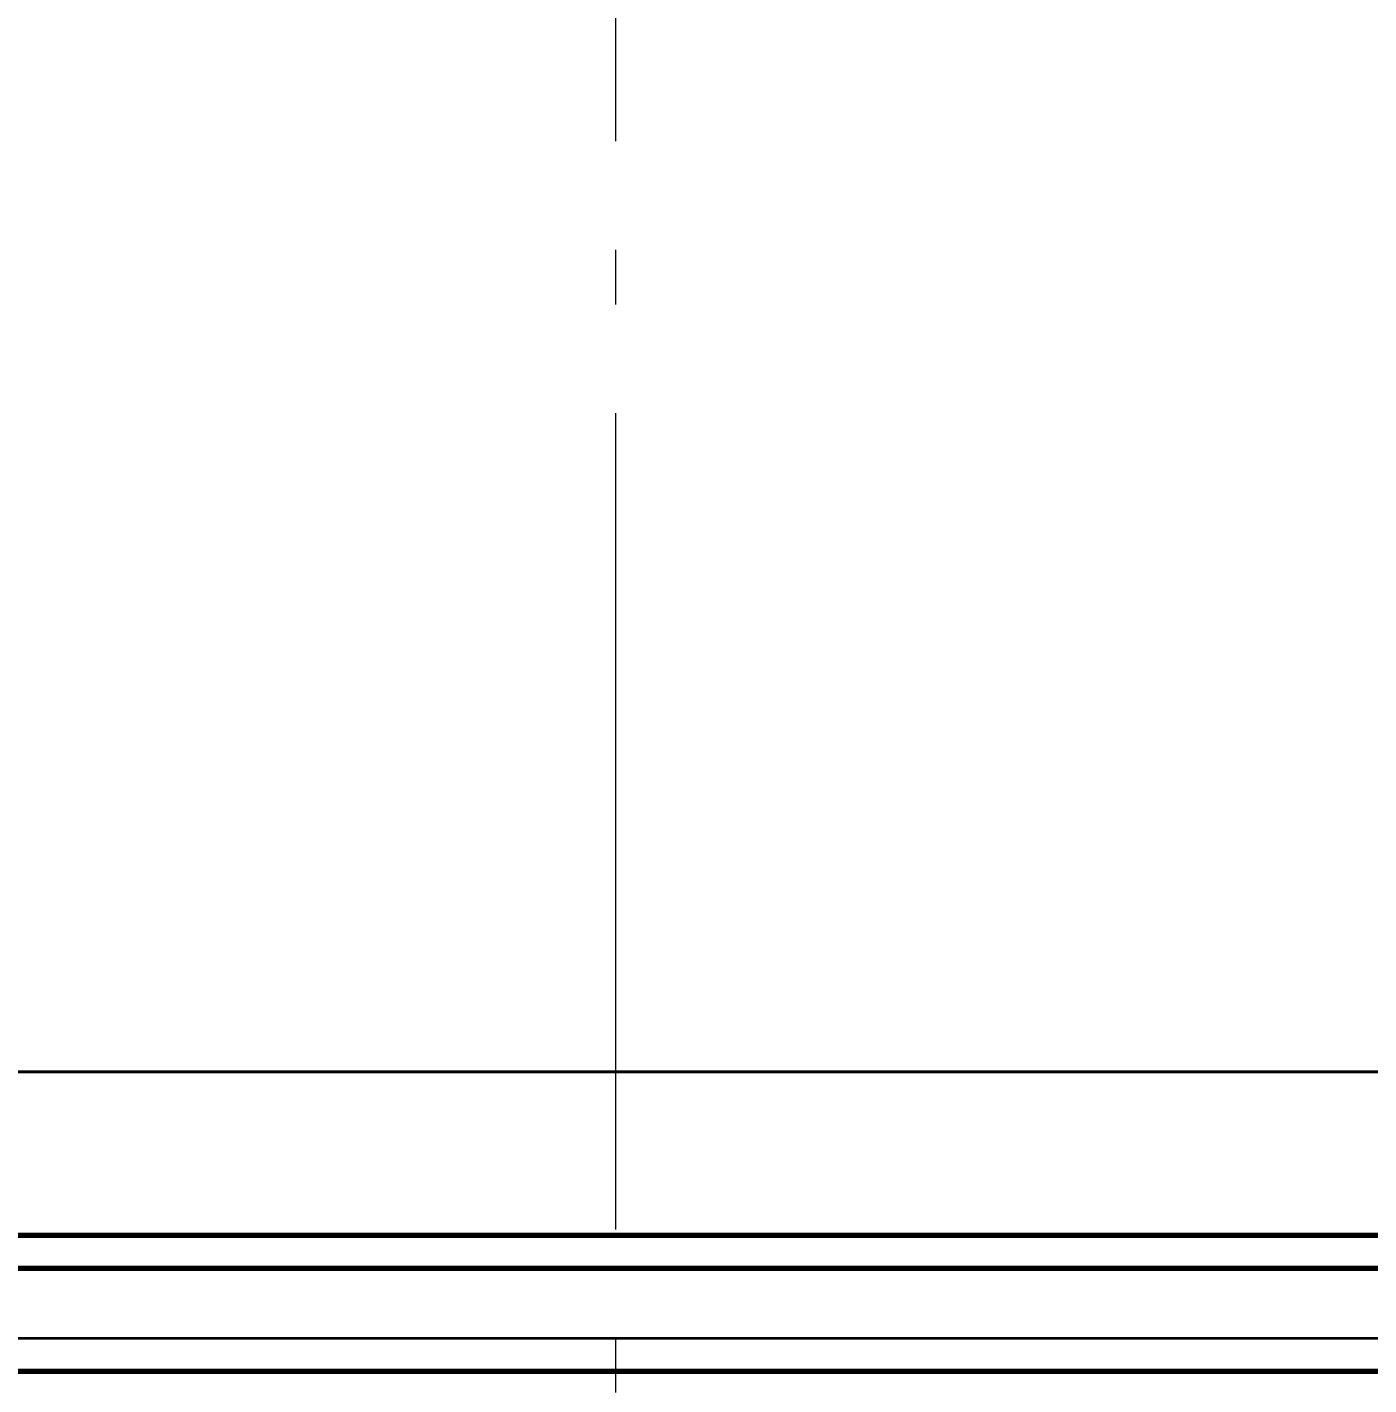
# Model space of a CAD drawing. Header units: millimetres. Extents: x 0 to 1554, y 0 to 420.
# Drawn here: x 106.31 to 130.96, y 305.52 to 330.47 of the extents above; entities that cross this region are included whole.
import ezdxf

# ---------------------------------------------------------------- set-up
doc = ezdxf.new("R2010")
doc.units = ezdxf.units.MM
doc.linetypes.add('IRAM-E-TRAZOS', pattern=[5, 4, -1])
doc.linetypes.add('IRAM-F-TRAZO-PUNTO', pattern=[20, 15, -2, 1, -2])
for name, color, linetype, lineweight in [('01-VISIBLE', 7, 'CONTINUOUS', 70), ('02-OCULTA', 4, 'IRAM-E-TRAZOS', 35), ('03-EJE', 1, 'IRAM-F-TRAZO-PUNTO', 18), ('04-COTA', 3, 'CONTINUOUS', 18)]:
    doc.layers.add(name, color=color, linetype=linetype, lineweight=lineweight)
doc.styles.add('ISO3098', font='isocpeur.ttf')
doc.dimstyles.new('FLAMA-IRAM', dxfattribs={"dimtxt": 3.5, "dimasz": 3.5, "dimexe": 2, "dimexo": 1.5, "dimgap": 1, "dimtad": 1, "dimdec": 1, "dimtxsty": 'ISO3098', "dimblk": 'IRAM_FLECHA', "dimblk1": 'IRAM_FLECHA', "dimblk2": 'IRAM_FLECHA', "dimcen": 2.5, "dimclrd": 256, "dimclre": 256, "dimclrt": 256, "dimazin": 3, "dimtfac": 1, "dimtmove": 0, "dimatfit": 3, "dimlwd": 18, "dimlwe": 18})

# ---------------------------------------------------------------- blocks, each defined once
blk = doc.blocks.new('IRAM_FLECHA')
blk.add_solid([(0, 0), (-1, 0.125), (-1, -0.125)])

msp = doc.modelspace()

# ---------------------------------------------------------------- linework, layer by layer
at = {"layer": '01-VISIBLE'}
for points in [[(106.111, 308.268), (106.311, 308.268), (106.511, 308.268), (106.711, 308.268), (106.912, 308.268), (107.112, 308.268), (107.312, 308.268), (107.512, 308.268), (107.713, 308.268), (107.913, 308.268), (108.113, 308.268), (108.313, 308.268), (108.514, 308.268), (108.714, 308.268), (108.914, 308.268), (109.115, 308.268), (109.315, 308.268), (109.515, 308.268), (109.715, 308.268), (109.916, 308.268), (110.116, 308.268), (110.316, 308.268), (110.516, 308.268), (110.717, 308.268), (110.917, 308.268), (111.117, 308.268), (111.317, 308.268), (111.518, 308.268), (111.718, 308.268), (111.918, 308.268), (112.118, 308.268), (112.319, 308.268), (112.519, 308.268), (112.719, 308.268), (112.92, 308.268), (113.12, 308.268), (113.32, 308.268), (113.52, 308.268), (113.721, 308.268), (113.921, 308.268), (114.121, 308.268), (114.321, 308.268), (114.522, 308.268), (114.722, 308.268), (114.922, 308.268), (115.122, 308.268), (115.323, 308.268), (115.523, 308.268), (115.723, 308.268), (115.923, 308.268), (116.124, 308.268), (116.324, 308.268), (116.524, 308.268), (116.724, 308.268), (116.925, 308.268), (117.125, 308.268), (117.325, 308.268), (117.526, 308.268), (117.726, 308.268), (117.926, 308.268), (118.126, 308.268), (118.327, 308.268), (118.527, 308.268), (118.727, 308.268), (118.927, 308.268), (119.128, 308.268), (119.328, 308.268), (119.528, 308.268), (119.728, 308.268), (119.929, 308.268), (120.129, 308.268), (120.329, 308.268), (120.529, 308.268), (120.73, 308.268), (120.93, 308.268), (121.13, 308.268), (121.33, 308.268), (121.531, 308.268), (121.731, 308.268), (121.931, 308.268), (122.132, 308.268), (122.332, 308.268), (122.532, 308.268), (122.732, 308.268), (122.933, 308.268), (123.133, 308.268), (123.333, 308.268), (123.533, 308.268), (123.734, 308.268), (123.934, 308.268), (124.134, 308.268), (124.334, 308.268), (124.535, 308.268), (124.735, 308.268), (124.935, 308.268), (125.135, 308.268), (125.336, 308.268), (125.536, 308.268), (125.736, 308.268), (125.937, 308.268), (126.137, 308.268), (126.337, 308.268), (126.537, 308.268), (126.738, 308.268), (126.938, 308.268), (127.138, 308.268), (127.338, 308.268), (127.539, 308.268), (127.739, 308.268), (127.939, 308.268), (128.139, 308.268), (128.34, 308.268), (128.54, 308.268), (128.74, 308.268), (128.94, 308.268), (129.141, 308.268), (129.341, 308.268), (129.541, 308.268), (129.741, 308.268), (129.942, 308.268), (130.142, 308.268), (130.342, 308.268), (130.543, 308.268), (130.743, 308.268), (130.943, 308.268), (131.143, 308.268)], [(131.144, 307.658), (130.943, 307.658), (130.743, 307.658), (130.543, 307.658), (130.342, 307.658), (130.142, 307.658), (129.942, 307.658), (129.742, 307.658), (129.541, 307.658), (129.341, 307.658), (129.141, 307.658), (128.941, 307.658), (128.74, 307.658), (128.54, 307.658), (128.34, 307.658), (128.14, 307.658), (127.939, 307.658), (127.739, 307.658), (127.539, 307.658), (127.338, 307.658), (127.138, 307.658), (126.938, 307.658), (126.738, 307.658), (126.537, 307.658), (126.337, 307.658), (126.137, 307.658), (125.937, 307.658), (125.736, 307.658), (125.536, 307.658), (125.336, 307.658), (125.136, 307.658), (124.935, 307.658), (124.735, 307.658), (124.535, 307.658), (124.335, 307.658), (124.134, 307.658), (123.934, 307.658), (123.734, 307.658), (123.533, 307.658), (123.333, 307.658), (123.133, 307.658), (122.933, 307.658), (122.732, 307.658), (122.532, 307.658), (122.332, 307.658), (122.132, 307.658), (121.931, 307.658), (121.731, 307.658), (121.531, 307.658), (121.331, 307.658), (121.13, 307.658), (120.93, 307.658), (120.73, 307.658), (120.529, 307.658), (120.329, 307.658), (120.129, 307.658), (119.929, 307.658), (119.728, 307.658), (119.528, 307.658), (119.328, 307.658), (119.128, 307.658), (118.927, 307.658), (118.727, 307.658), (118.527, 307.658), (118.327, 307.658), (118.126, 307.658), (117.926, 307.658), (117.726, 307.658), (117.526, 307.658), (117.325, 307.658), (117.125, 307.658), (116.925, 307.658), (116.724, 307.658), (116.524, 307.658), (116.324, 307.658), (116.124, 307.658), (115.923, 307.658), (115.723, 307.658), (115.523, 307.658), (115.323, 307.658), (115.122, 307.658), (114.922, 307.658), (114.722, 307.658), (114.522, 307.658), (114.321, 307.658), (114.121, 307.658), (113.921, 307.658), (113.721, 307.658), (113.52, 307.658), (113.32, 307.658), (113.12, 307.658), (112.919, 307.658), (112.719, 307.658), (112.519, 307.658), (112.319, 307.658), (112.118, 307.658), (111.918, 307.658), (111.718, 307.658), (111.518, 307.658), (111.317, 307.658), (111.117, 307.658), (110.917, 307.658), (110.717, 307.658), (110.516, 307.658), (110.316, 307.658), (110.116, 307.658), (109.915, 307.658), (109.715, 307.658), (109.515, 307.658), (109.315, 307.658), (109.114, 307.658), (108.914, 307.658), (108.714, 307.658), (108.514, 307.658), (108.313, 307.658), (108.113, 307.658), (107.913, 307.658), (107.713, 307.658), (107.512, 307.658), (107.312, 307.658), (107.112, 307.658), (106.912, 307.658), (106.711, 307.658), (106.511, 307.658), (106.311, 307.658), (106.11, 307.658)], [(106.111, 305.768), (106.311, 305.768), (106.511, 305.768), (106.711, 305.768), (106.912, 305.768), (107.112, 305.768), (107.312, 305.768), (107.512, 305.768), (107.713, 305.768), (107.913, 305.768), (108.113, 305.768), (108.313, 305.768), (108.514, 305.768), (108.714, 305.768), (108.914, 305.768), (109.115, 305.768), (109.315, 305.768), (109.515, 305.768), (109.715, 305.768), (109.916, 305.768), (110.116, 305.768), (110.316, 305.768), (110.516, 305.768), (110.717, 305.768), (110.917, 305.768), (111.117, 305.768), (111.317, 305.768), (111.518, 305.768), (111.718, 305.768), (111.918, 305.768), (112.118, 305.768), (112.319, 305.768), (112.519, 305.768), (112.719, 305.768), (112.92, 305.768), (113.12, 305.768), (113.32, 305.768), (113.52, 305.768), (113.721, 305.768), (113.921, 305.768), (114.121, 305.768), (114.321, 305.768), (114.522, 305.768), (114.722, 305.768), (114.922, 305.768), (115.122, 305.768), (115.323, 305.768), (115.523, 305.768), (115.723, 305.768), (115.923, 305.768), (116.124, 305.768), (116.324, 305.768), (116.524, 305.768), (116.724, 305.768), (116.925, 305.768), (117.125, 305.768), (117.325, 305.768), (117.526, 305.768), (117.726, 305.768), (117.926, 305.768), (118.126, 305.768), (118.327, 305.768), (118.527, 305.768), (118.727, 305.768), (118.927, 305.768), (119.128, 305.768), (119.328, 305.768), (119.528, 305.768), (119.728, 305.768), (119.929, 305.768), (120.129, 305.768), (120.329, 305.768), (120.529, 305.768), (120.73, 305.768), (120.93, 305.768), (121.13, 305.768), (121.33, 305.768), (121.531, 305.768), (121.731, 305.768), (121.931, 305.768), (122.132, 305.768), (122.332, 305.768), (122.532, 305.768), (122.732, 305.768), (122.933, 305.768), (123.133, 305.768), (123.333, 305.768), (123.533, 305.768), (123.734, 305.768), (123.934, 305.768), (124.134, 305.768), (124.334, 305.768), (124.535, 305.768), (124.735, 305.768), (124.935, 305.768), (125.135, 305.768), (125.336, 305.768), (125.536, 305.768), (125.736, 305.768), (125.937, 305.768), (126.137, 305.768), (126.337, 305.768), (126.537, 305.768), (126.738, 305.768), (126.938, 305.768), (127.138, 305.768), (127.338, 305.768), (127.539, 305.768), (127.739, 305.768), (127.939, 305.768), (128.139, 305.768), (128.34, 305.768), (128.54, 305.768), (128.74, 305.768), (128.94, 305.768), (129.141, 305.768), (129.341, 305.768), (129.541, 305.768), (129.741, 305.768), (129.942, 305.768), (130.142, 305.768), (130.342, 305.768), (130.543, 305.768), (130.743, 305.768), (130.943, 305.768), (131.143, 305.768)]]:
    msp.add_lwpolyline(points, dxfattribs=at)
at = {"layer": '02-OCULTA'}
for points in [[(131.144, 311.268), (130.943, 311.268), (130.743, 311.268), (130.543, 311.268), (130.343, 311.268), (130.142, 311.268), (129.942, 311.268), (129.742, 311.268), (129.542, 311.268), (129.341, 311.268), (129.141, 311.268), (128.941, 311.268), (128.741, 311.268), (128.54, 311.268), (128.34, 311.268), (128.14, 311.268), (127.939, 311.268), (127.739, 311.268), (127.539, 311.268), (127.339, 311.268), (127.138, 311.268), (126.938, 311.268), (126.738, 311.268), (126.538, 311.268), (126.337, 311.268), (126.137, 311.268), (125.937, 311.268), (125.736, 311.268), (125.536, 311.268), (125.336, 311.268), (125.136, 311.268), (124.935, 311.268), (124.735, 311.268), (124.535, 311.268), (124.335, 311.268), (124.134, 311.268), (123.934, 311.268), (123.734, 311.268), (123.534, 311.268), (123.333, 311.268), (123.133, 311.268), (122.933, 311.268), (122.732, 311.268), (122.532, 311.268), (122.332, 311.268), (122.132, 311.268), (121.931, 311.268), (121.731, 311.268), (121.531, 311.268), (121.331, 311.268), (121.13, 311.268), (120.93, 311.268), (120.73, 311.268), (120.53, 311.268), (120.329, 311.268), (120.129, 311.268), (119.929, 311.268), (119.728, 311.268), (119.528, 311.268), (119.328, 311.268), (119.128, 311.268), (118.927, 311.268), (118.727, 311.268), (118.527, 311.268), (118.327, 311.268), (118.126, 311.268), (117.926, 311.268), (117.726, 311.268), (117.526, 311.268), (117.325, 311.268), (117.125, 311.268), (116.925, 311.268), (116.724, 311.268), (116.524, 311.268), (116.324, 311.268), (116.124, 311.268), (115.923, 311.268), (115.723, 311.268), (115.523, 311.268), (115.323, 311.268), (115.122, 311.268), (114.922, 311.268), (114.722, 311.268), (114.522, 311.268), (114.321, 311.268), (114.121, 311.268), (113.921, 311.268), (113.72, 311.268), (113.52, 311.268), (113.32, 311.268), (113.12, 311.268), (112.919, 311.268), (112.719, 311.268), (112.519, 311.268), (112.319, 311.268), (112.118, 311.268), (111.918, 311.268), (111.718, 311.268), (111.518, 311.268), (111.317, 311.268), (111.117, 311.268), (110.917, 311.268), (110.716, 311.268), (110.516, 311.268), (110.316, 311.268), (110.116, 311.268), (109.915, 311.268), (109.715, 311.268), (109.515, 311.268), (109.315, 311.268), (109.114, 311.268), (108.914, 311.268), (108.714, 311.268), (108.514, 311.268), (108.313, 311.268), (108.113, 311.268), (107.913, 311.268), (107.712, 311.268), (107.512, 311.268), (107.312, 311.268), (107.112, 311.268), (106.911, 311.268), (106.711, 311.268), (106.511, 311.268), (106.311, 311.268), (106.11, 311.268)], [(106.11, 311.268), (106.311, 311.268), (106.511, 311.268), (106.711, 311.268), (106.911, 311.268), (107.112, 311.268), (107.312, 311.268), (107.512, 311.268), (107.712, 311.268), (107.913, 311.268), (108.113, 311.268), (108.313, 311.268), (108.514, 311.268), (108.714, 311.268), (108.914, 311.268), (109.114, 311.268), (109.315, 311.268), (109.515, 311.268), (109.715, 311.268), (109.915, 311.268), (110.116, 311.268), (110.316, 311.268), (110.516, 311.268), (110.716, 311.268), (110.917, 311.268), (111.117, 311.268), (111.317, 311.268), (111.518, 311.268), (111.718, 311.268), (111.918, 311.268), (112.118, 311.268), (112.319, 311.268), (112.519, 311.268), (112.719, 311.268), (112.919, 311.268), (113.12, 311.268), (113.32, 311.268), (113.52, 311.268), (113.72, 311.268), (113.921, 311.268), (114.121, 311.268), (114.321, 311.268), (114.522, 311.268), (114.722, 311.268), (114.922, 311.268), (115.122, 311.268), (115.323, 311.268), (115.523, 311.268), (115.723, 311.268), (115.923, 311.268), (116.124, 311.268), (116.324, 311.268), (116.524, 311.268), (116.724, 311.268), (116.925, 311.268), (117.125, 311.268), (117.325, 311.268), (117.526, 311.268), (117.726, 311.268), (117.926, 311.268), (118.126, 311.268), (118.327, 311.268), (118.527, 311.268), (118.727, 311.268), (118.927, 311.268), (119.128, 311.268), (119.328, 311.268), (119.528, 311.268), (119.728, 311.268), (119.929, 311.268), (120.129, 311.268), (120.329, 311.268), (120.53, 311.268), (120.73, 311.268), (120.93, 311.268), (121.13, 311.268), (121.331, 311.268), (121.531, 311.268), (121.731, 311.268), (121.931, 311.268), (122.132, 311.268), (122.332, 311.268), (122.532, 311.268), (122.732, 311.268), (122.933, 311.268), (123.133, 311.268), (123.333, 311.268), (123.534, 311.268), (123.734, 311.268), (123.934, 311.268), (124.134, 311.268), (124.335, 311.268), (124.535, 311.268), (124.735, 311.268), (124.935, 311.268), (125.136, 311.268), (125.336, 311.268), (125.536, 311.268), (125.736, 311.268), (125.937, 311.268), (126.137, 311.268), (126.337, 311.268), (126.538, 311.268), (126.738, 311.268), (126.938, 311.268), (127.138, 311.268), (127.339, 311.268), (127.539, 311.268), (127.739, 311.268), (127.939, 311.268), (128.14, 311.268), (128.34, 311.268), (128.54, 311.268), (128.741, 311.268), (128.941, 311.268), (129.141, 311.268), (129.341, 311.268), (129.542, 311.268), (129.742, 311.268), (129.942, 311.268), (130.142, 311.268), (130.343, 311.268), (130.543, 311.268), (130.743, 311.268), (130.943, 311.268), (131.144, 311.268)], [(131.144, 311.268), (130.944, 311.268), (130.744, 311.268), (130.543, 311.268), (130.343, 311.268), (130.143, 311.268), (129.942, 311.268), (129.742, 311.268), (129.542, 311.268), (129.342, 311.268), (129.141, 311.268), (128.941, 311.268), (128.741, 311.268), (128.541, 311.268), (128.34, 311.268), (128.14, 311.268), (127.94, 311.268), (127.739, 311.268), (127.539, 311.268), (127.339, 311.268), (127.139, 311.268), (126.938, 311.268), (126.738, 311.268), (126.538, 311.268), (126.338, 311.268), (126.137, 311.268), (125.937, 311.268), (125.737, 311.268), (125.536, 311.268), (125.336, 311.268), (125.136, 311.268), (124.936, 311.268), (124.735, 311.268), (124.535, 311.268), (124.335, 311.268), (124.135, 311.268), (123.934, 311.268), (123.734, 311.268), (123.534, 311.268), (123.333, 311.268), (123.133, 311.268), (122.933, 311.268), (122.733, 311.268), (122.532, 311.268), (122.332, 311.268), (122.132, 311.268), (121.932, 311.268), (121.731, 311.268), (121.531, 311.268), (121.331, 311.268), (121.13, 311.268), (120.93, 311.268), (120.73, 311.268), (120.53, 311.268), (120.329, 311.268), (120.129, 311.268), (119.929, 311.268), (119.729, 311.268), (119.528, 311.268), (119.328, 311.268), (119.128, 311.268), (118.927, 311.268), (118.727, 311.268), (118.527, 311.268), (118.327, 311.268), (118.126, 311.268), (117.926, 311.268), (117.726, 311.268), (117.526, 311.268), (117.325, 311.268), (117.125, 311.268), (116.925, 311.268), (116.724, 311.268), (116.524, 311.268), (116.324, 311.268), (116.124, 311.268), (115.923, 311.268), (115.723, 311.268), (115.523, 311.268), (115.323, 311.268), (115.122, 311.268), (114.922, 311.268), (114.722, 311.268), (114.521, 311.268), (114.321, 311.268), (114.121, 311.268), (113.921, 311.268), (113.72, 311.268), (113.52, 311.268), (113.32, 311.268), (113.12, 311.268), (112.919, 311.268), (112.719, 311.268), (112.519, 311.268), (112.318, 311.268), (112.118, 311.268), (111.918, 311.268), (111.718, 311.268), (111.517, 311.268), (111.317, 311.268), (111.117, 311.268), (110.917, 311.268), (110.716, 311.268), (110.516, 311.268), (110.316, 311.268), (110.115, 311.268), (109.915, 311.268), (109.715, 311.268), (109.515, 311.268), (109.314, 311.268), (109.114, 311.268), (108.914, 311.268), (108.714, 311.268), (108.513, 311.268), (108.313, 311.268), (108.113, 311.268), (107.912, 311.268), (107.712, 311.268), (107.512, 311.268), (107.312, 311.268), (107.111, 311.268), (106.911, 311.268), (106.711, 311.268), (106.511, 311.268), (106.31, 311.268)], [(106.31, 311.268), (106.511, 311.268), (106.711, 311.268), (106.911, 311.268), (107.111, 311.268), (107.312, 311.268), (107.512, 311.268), (107.712, 311.268), (107.912, 311.268), (108.113, 311.268), (108.313, 311.268), (108.513, 311.268), (108.714, 311.268), (108.914, 311.268), (109.114, 311.268), (109.314, 311.268), (109.515, 311.268), (109.715, 311.268), (109.915, 311.268), (110.115, 311.268), (110.316, 311.268), (110.516, 311.268), (110.716, 311.268), (110.917, 311.268), (111.117, 311.268), (111.317, 311.268), (111.517, 311.268), (111.718, 311.268), (111.918, 311.268), (112.118, 311.268), (112.318, 311.268), (112.519, 311.268), (112.719, 311.268), (112.919, 311.268), (113.12, 311.268), (113.32, 311.268), (113.52, 311.268), (113.72, 311.268), (113.921, 311.268), (114.121, 311.268), (114.321, 311.268), (114.521, 311.268), (114.722, 311.268), (114.922, 311.268), (115.122, 311.268), (115.323, 311.268), (115.523, 311.268), (115.723, 311.268), (115.923, 311.268), (116.124, 311.268), (116.324, 311.268), (116.524, 311.268), (116.724, 311.268), (116.925, 311.268), (117.125, 311.268), (117.325, 311.268), (117.526, 311.268), (117.726, 311.268), (117.926, 311.268), (118.126, 311.268), (118.327, 311.268), (118.527, 311.268), (118.727, 311.268), (118.927, 311.268), (119.128, 311.268), (119.328, 311.268), (119.528, 311.268), (119.729, 311.268), (119.929, 311.268), (120.129, 311.268), (120.329, 311.268), (120.53, 311.268), (120.73, 311.268), (120.93, 311.268), (121.13, 311.268), (121.331, 311.268), (121.531, 311.268), (121.731, 311.268), (121.932, 311.268), (122.132, 311.268), (122.332, 311.268), (122.532, 311.268), (122.733, 311.268), (122.933, 311.268), (123.133, 311.268), (123.333, 311.268), (123.534, 311.268), (123.734, 311.268), (123.934, 311.268), (124.135, 311.268), (124.335, 311.268), (124.535, 311.268), (124.735, 311.268), (124.936, 311.268), (125.136, 311.268), (125.336, 311.268), (125.536, 311.268), (125.737, 311.268), (125.937, 311.268), (126.137, 311.268), (126.338, 311.268), (126.538, 311.268), (126.738, 311.268), (126.938, 311.268), (127.139, 311.268), (127.339, 311.268), (127.539, 311.268), (127.739, 311.268), (127.94, 311.268), (128.14, 311.268), (128.34, 311.268), (128.541, 311.268), (128.741, 311.268), (128.941, 311.268), (129.141, 311.268), (129.342, 311.268), (129.542, 311.268), (129.742, 311.268), (129.942, 311.268), (130.143, 311.268), (130.343, 311.268), (130.543, 311.268), (130.744, 311.268), (130.944, 311.268), (131.144, 311.268)], [(131.144, 308.268), (130.943, 308.268), (130.743, 308.268), (130.543, 308.268), (130.343, 308.268), (130.142, 308.268), (129.942, 308.268), (129.742, 308.268), (129.542, 308.268), (129.341, 308.268), (129.141, 308.268), (128.941, 308.268), (128.741, 308.268), (128.54, 308.268), (128.34, 308.268), (128.14, 308.268), (127.939, 308.268), (127.739, 308.268), (127.539, 308.268), (127.339, 308.268), (127.138, 308.268), (126.938, 308.268), (126.738, 308.268), (126.538, 308.268), (126.337, 308.268), (126.137, 308.268), (125.937, 308.268), (125.736, 308.268), (125.536, 308.268), (125.336, 308.268), (125.136, 308.268), (124.935, 308.268), (124.735, 308.268), (124.535, 308.268), (124.335, 308.268), (124.134, 308.268), (123.934, 308.268), (123.734, 308.268), (123.534, 308.268), (123.333, 308.268), (123.133, 308.268), (122.933, 308.268), (122.732, 308.268), (122.532, 308.268), (122.332, 308.268), (122.132, 308.268), (121.931, 308.268), (121.731, 308.268), (121.531, 308.268), (121.331, 308.268), (121.13, 308.268), (120.93, 308.268), (120.73, 308.268), (120.53, 308.268), (120.329, 308.268), (120.129, 308.268), (119.929, 308.268), (119.728, 308.268), (119.528, 308.268), (119.328, 308.268), (119.128, 308.268), (118.927, 308.268), (118.727, 308.268), (118.527, 308.268), (118.327, 308.268), (118.126, 308.268), (117.926, 308.268), (117.726, 308.268), (117.526, 308.268), (117.325, 308.268), (117.125, 308.268), (116.925, 308.268), (116.724, 308.268), (116.524, 308.268), (116.324, 308.268), (116.124, 308.268), (115.923, 308.268), (115.723, 308.268), (115.523, 308.268), (115.323, 308.268), (115.122, 308.268), (114.922, 308.268), (114.722, 308.268), (114.522, 308.268), (114.321, 308.268), (114.121, 308.268), (113.921, 308.268), (113.72, 308.268), (113.52, 308.268), (113.32, 308.268), (113.12, 308.268), (112.919, 308.268), (112.719, 308.268), (112.519, 308.268), (112.319, 308.268), (112.118, 308.268), (111.918, 308.268), (111.718, 308.268), (111.518, 308.268), (111.317, 308.268), (111.117, 308.268), (110.917, 308.268), (110.716, 308.268), (110.516, 308.268), (110.316, 308.268), (110.116, 308.268), (109.915, 308.268), (109.715, 308.268), (109.515, 308.268), (109.315, 308.268), (109.114, 308.268), (108.914, 308.268), (108.714, 308.268), (108.514, 308.268), (108.313, 308.268), (108.113, 308.268), (107.913, 308.268), (107.712, 308.268), (107.512, 308.268), (107.312, 308.268), (107.112, 308.268), (106.911, 308.268), (106.711, 308.268), (106.511, 308.268), (106.311, 308.268), (106.11, 308.268)], [(106.11, 308.268), (106.311, 308.268), (106.511, 308.268), (106.711, 308.268), (106.911, 308.268), (107.112, 308.268), (107.312, 308.268), (107.512, 308.268), (107.712, 308.268), (107.913, 308.268), (108.113, 308.268), (108.313, 308.268), (108.514, 308.268), (108.714, 308.268), (108.914, 308.268), (109.114, 308.268), (109.315, 308.268), (109.515, 308.268), (109.715, 308.268), (109.915, 308.268), (110.116, 308.268), (110.316, 308.268), (110.516, 308.268), (110.716, 308.268), (110.917, 308.268), (111.117, 308.268), (111.317, 308.268), (111.518, 308.268), (111.718, 308.268), (111.918, 308.268), (112.118, 308.268), (112.319, 308.268), (112.519, 308.268), (112.719, 308.268), (112.919, 308.268), (113.12, 308.268), (113.32, 308.268), (113.52, 308.268), (113.72, 308.268), (113.921, 308.268), (114.121, 308.268), (114.321, 308.268), (114.522, 308.268), (114.722, 308.268), (114.922, 308.268), (115.122, 308.268), (115.323, 308.268), (115.523, 308.268), (115.723, 308.268), (115.923, 308.268), (116.124, 308.268), (116.324, 308.268), (116.524, 308.268), (116.724, 308.268), (116.925, 308.268), (117.125, 308.268), (117.325, 308.268), (117.526, 308.268), (117.726, 308.268), (117.926, 308.268), (118.126, 308.268), (118.327, 308.268), (118.527, 308.268), (118.727, 308.268), (118.927, 308.268), (119.128, 308.268), (119.328, 308.268), (119.528, 308.268), (119.728, 308.268), (119.929, 308.268), (120.129, 308.268), (120.329, 308.268), (120.53, 308.268), (120.73, 308.268), (120.93, 308.268), (121.13, 308.268), (121.331, 308.268), (121.531, 308.268), (121.731, 308.268), (121.931, 308.268), (122.132, 308.268), (122.332, 308.268), (122.532, 308.268), (122.732, 308.268), (122.933, 308.268), (123.133, 308.268), (123.333, 308.268), (123.534, 308.268), (123.734, 308.268), (123.934, 308.268), (124.134, 308.268), (124.335, 308.268), (124.535, 308.268), (124.735, 308.268), (124.935, 308.268), (125.136, 308.268), (125.336, 308.268), (125.536, 308.268), (125.736, 308.268), (125.937, 308.268), (126.137, 308.268), (126.337, 308.268), (126.538, 308.268), (126.738, 308.268), (126.938, 308.268), (127.138, 308.268), (127.339, 308.268), (127.539, 308.268), (127.739, 308.268), (127.939, 308.268), (128.14, 308.268), (128.34, 308.268), (128.54, 308.268), (128.741, 308.268), (128.941, 308.268), (129.141, 308.268), (129.341, 308.268), (129.542, 308.268), (129.742, 308.268), (129.942, 308.268), (130.142, 308.268), (130.343, 308.268), (130.543, 308.268), (130.743, 308.268), (130.943, 308.268), (131.144, 308.268)], [(131.144, 308.268), (130.943, 308.268), (130.743, 308.268), (130.543, 308.268), (130.343, 308.268), (130.142, 308.268), (129.942, 308.268), (129.742, 308.268), (129.542, 308.268), (129.341, 308.268), (129.141, 308.268), (128.941, 308.268), (128.741, 308.268), (128.54, 308.268), (128.34, 308.268), (128.14, 308.268), (127.939, 308.268), (127.739, 308.268), (127.539, 308.268), (127.339, 308.268), (127.138, 308.268), (126.938, 308.268), (126.738, 308.268), (126.538, 308.268), (126.337, 308.268), (126.137, 308.268), (125.937, 308.268), (125.736, 308.268), (125.536, 308.268), (125.336, 308.268), (125.136, 308.268), (124.935, 308.268), (124.735, 308.268), (124.535, 308.268), (124.335, 308.268), (124.134, 308.268), (123.934, 308.268), (123.734, 308.268), (123.534, 308.268), (123.333, 308.268), (123.133, 308.268), (122.933, 308.268), (122.732, 308.268), (122.532, 308.268), (122.332, 308.268), (122.132, 308.268), (121.931, 308.268), (121.731, 308.268), (121.531, 308.268), (121.331, 308.268), (121.13, 308.268), (120.93, 308.268), (120.73, 308.268), (120.53, 308.268), (120.329, 308.268), (120.129, 308.268), (119.929, 308.268), (119.728, 308.268), (119.528, 308.268), (119.328, 308.268), (119.128, 308.268), (118.927, 308.268), (118.727, 308.268), (118.527, 308.268), (118.327, 308.268), (118.126, 308.268), (117.926, 308.268), (117.726, 308.268), (117.526, 308.268), (117.325, 308.268), (117.125, 308.268), (116.925, 308.268), (116.724, 308.268), (116.524, 308.268), (116.324, 308.268), (116.124, 308.268), (115.923, 308.268), (115.723, 308.268), (115.523, 308.268), (115.323, 308.268), (115.122, 308.268), (114.922, 308.268), (114.722, 308.268), (114.522, 308.268), (114.321, 308.268), (114.121, 308.268), (113.921, 308.268), (113.72, 308.268), (113.52, 308.268), (113.32, 308.268), (113.12, 308.268), (112.919, 308.268), (112.719, 308.268), (112.519, 308.268), (112.319, 308.268), (112.118, 308.268), (111.918, 308.268), (111.718, 308.268), (111.518, 308.268), (111.317, 308.268), (111.117, 308.268), (110.917, 308.268), (110.716, 308.268), (110.516, 308.268), (110.316, 308.268), (110.116, 308.268), (109.915, 308.268), (109.715, 308.268), (109.515, 308.268), (109.315, 308.268), (109.114, 308.268), (108.914, 308.268), (108.714, 308.268), (108.514, 308.268), (108.313, 308.268), (108.113, 308.268), (107.913, 308.268), (107.712, 308.268), (107.512, 308.268), (107.312, 308.268), (107.112, 308.268), (106.911, 308.268), (106.711, 308.268), (106.511, 308.268), (106.311, 308.268), (106.11, 308.268)], [(106.11, 308.268), (106.311, 308.268), (106.511, 308.268), (106.711, 308.268), (106.911, 308.268), (107.112, 308.268), (107.312, 308.268), (107.512, 308.268), (107.712, 308.268), (107.913, 308.268), (108.113, 308.268), (108.313, 308.268), (108.514, 308.268), (108.714, 308.268), (108.914, 308.268), (109.114, 308.268), (109.315, 308.268), (109.515, 308.268), (109.715, 308.268), (109.915, 308.268), (110.116, 308.268), (110.316, 308.268), (110.516, 308.268), (110.716, 308.268), (110.917, 308.268), (111.117, 308.268), (111.317, 308.268), (111.518, 308.268), (111.718, 308.268), (111.918, 308.268), (112.118, 308.268), (112.319, 308.268), (112.519, 308.268), (112.719, 308.268), (112.919, 308.268), (113.12, 308.268), (113.32, 308.268), (113.52, 308.268), (113.72, 308.268), (113.921, 308.268), (114.121, 308.268), (114.321, 308.268), (114.522, 308.268), (114.722, 308.268), (114.922, 308.268), (115.122, 308.268), (115.323, 308.268), (115.523, 308.268), (115.723, 308.268), (115.923, 308.268), (116.124, 308.268), (116.324, 308.268), (116.524, 308.268), (116.724, 308.268), (116.925, 308.268), (117.125, 308.268), (117.325, 308.268), (117.526, 308.268), (117.726, 308.268), (117.926, 308.268), (118.126, 308.268), (118.327, 308.268), (118.527, 308.268), (118.727, 308.268), (118.927, 308.268), (119.128, 308.268), (119.328, 308.268), (119.528, 308.268), (119.728, 308.268), (119.929, 308.268), (120.129, 308.268), (120.329, 308.268), (120.53, 308.268), (120.73, 308.268), (120.93, 308.268), (121.13, 308.268), (121.331, 308.268), (121.531, 308.268), (121.731, 308.268), (121.931, 308.268), (122.132, 308.268), (122.332, 308.268), (122.532, 308.268), (122.732, 308.268), (122.933, 308.268), (123.133, 308.268), (123.333, 308.268), (123.534, 308.268), (123.734, 308.268), (123.934, 308.268), (124.134, 308.268), (124.335, 308.268), (124.535, 308.268), (124.735, 308.268), (124.935, 308.268), (125.136, 308.268), (125.336, 308.268), (125.536, 308.268), (125.736, 308.268), (125.937, 308.268), (126.137, 308.268), (126.337, 308.268), (126.538, 308.268), (126.738, 308.268), (126.938, 308.268), (127.138, 308.268), (127.339, 308.268), (127.539, 308.268), (127.739, 308.268), (127.939, 308.268), (128.14, 308.268), (128.34, 308.268), (128.54, 308.268), (128.741, 308.268), (128.941, 308.268), (129.141, 308.268), (129.341, 308.268), (129.542, 308.268), (129.742, 308.268), (129.942, 308.268), (130.142, 308.268), (130.343, 308.268), (130.543, 308.268), (130.743, 308.268), (130.943, 308.268), (131.144, 308.268)], [(131.143, 308.268), (130.943, 308.268), (130.743, 308.268), (130.543, 308.268), (130.342, 308.268), (130.142, 308.268), (129.942, 308.268), (129.741, 308.268), (129.541, 308.268), (129.341, 308.268), (129.141, 308.268), (128.94, 308.268), (128.74, 308.268), (128.54, 308.268), (128.34, 308.268), (128.139, 308.268), (127.939, 308.268), (127.739, 308.268), (127.539, 308.268), (127.338, 308.268), (127.138, 308.268), (126.938, 308.268), (126.738, 308.268), (126.537, 308.268), (126.337, 308.268), (126.137, 308.268), (125.937, 308.268), (125.736, 308.268), (125.536, 308.268), (125.336, 308.268), (125.135, 308.268), (124.935, 308.268), (124.735, 308.268), (124.535, 308.268), (124.334, 308.268), (124.134, 308.268), (123.934, 308.268), (123.734, 308.268), (123.533, 308.268), (123.333, 308.268), (123.133, 308.268), (122.933, 308.268), (122.732, 308.268), (122.532, 308.268), (122.332, 308.268), (122.132, 308.268), (121.931, 308.268), (121.731, 308.268), (121.531, 308.268), (121.33, 308.268), (121.13, 308.268), (120.93, 308.268), (120.73, 308.268), (120.529, 308.268), (120.329, 308.268), (120.129, 308.268), (119.929, 308.268), (119.728, 308.268), (119.528, 308.268), (119.328, 308.268), (119.128, 308.268), (118.927, 308.268), (118.727, 308.268), (118.527, 308.268), (118.327, 308.268), (118.126, 308.268), (117.926, 308.268), (117.726, 308.268), (117.526, 308.268), (117.325, 308.268), (117.125, 308.268), (116.925, 308.268), (116.724, 308.268), (116.524, 308.268), (116.324, 308.268), (116.124, 308.268), (115.923, 308.268), (115.723, 308.268), (115.523, 308.268), (115.323, 308.268), (115.122, 308.268), (114.922, 308.268), (114.722, 308.268), (114.522, 308.268), (114.321, 308.268), (114.121, 308.268), (113.921, 308.268), (113.721, 308.268), (113.52, 308.268), (113.32, 308.268), (113.12, 308.268), (112.92, 308.268), (112.719, 308.268), (112.519, 308.268), (112.319, 308.268), (112.118, 308.268), (111.918, 308.268), (111.718, 308.268), (111.518, 308.268), (111.317, 308.268), (111.117, 308.268), (110.917, 308.268), (110.717, 308.268), (110.516, 308.268), (110.316, 308.268), (110.116, 308.268), (109.916, 308.268), (109.715, 308.268), (109.515, 308.268), (109.315, 308.268), (109.115, 308.268), (108.914, 308.268), (108.714, 308.268), (108.514, 308.268), (108.313, 308.268), (108.113, 308.268), (107.913, 308.268), (107.713, 308.268), (107.512, 308.268), (107.312, 308.268), (107.112, 308.268), (106.912, 308.268), (106.711, 308.268), (106.511, 308.268), (106.311, 308.268), (106.111, 308.268)], [(131.144, 308.268), (130.944, 308.268), (130.744, 308.268), (130.543, 308.268), (130.343, 308.268), (130.143, 308.268), (129.942, 308.268), (129.742, 308.268), (129.542, 308.268), (129.342, 308.268), (129.141, 308.268), (128.941, 308.268), (128.741, 308.268), (128.541, 308.268), (128.34, 308.268), (128.14, 308.268), (127.94, 308.268), (127.739, 308.268), (127.539, 308.268), (127.339, 308.268), (127.139, 308.268), (126.938, 308.268), (126.738, 308.268), (126.538, 308.268), (126.338, 308.268), (126.137, 308.268), (125.937, 308.268), (125.737, 308.268), (125.536, 308.268), (125.336, 308.268), (125.136, 308.268), (124.936, 308.268), (124.735, 308.268), (124.535, 308.268), (124.335, 308.268), (124.135, 308.268), (123.934, 308.268), (123.734, 308.268), (123.534, 308.268), (123.333, 308.268), (123.133, 308.268), (122.933, 308.268), (122.733, 308.268), (122.532, 308.268), (122.332, 308.268), (122.132, 308.268), (121.932, 308.268), (121.731, 308.268), (121.531, 308.268), (121.331, 308.268), (121.13, 308.268), (120.93, 308.268), (120.73, 308.268), (120.53, 308.268), (120.329, 308.268), (120.129, 308.268), (119.929, 308.268), (119.729, 308.268), (119.528, 308.268), (119.328, 308.268), (119.128, 308.268), (118.927, 308.268), (118.727, 308.268), (118.527, 308.268), (118.327, 308.268), (118.126, 308.268), (117.926, 308.268), (117.726, 308.268), (117.526, 308.268), (117.325, 308.268), (117.125, 308.268), (116.925, 308.268), (116.724, 308.268), (116.524, 308.268), (116.324, 308.268), (116.124, 308.268), (115.923, 308.268), (115.723, 308.268), (115.523, 308.268), (115.323, 308.268), (115.122, 308.268), (114.922, 308.268), (114.722, 308.268), (114.521, 308.268), (114.321, 308.268), (114.121, 308.268), (113.921, 308.268), (113.72, 308.268), (113.52, 308.268), (113.32, 308.268), (113.12, 308.268), (112.919, 308.268), (112.719, 308.268), (112.519, 308.268), (112.318, 308.268), (112.118, 308.268), (111.918, 308.268), (111.718, 308.268), (111.517, 308.268), (111.317, 308.268), (111.117, 308.268), (110.917, 308.268), (110.716, 308.268), (110.516, 308.268), (110.316, 308.268), (110.115, 308.268), (109.915, 308.268), (109.715, 308.268), (109.515, 308.268), (109.314, 308.268), (109.114, 308.268), (108.914, 308.268), (108.714, 308.268), (108.513, 308.268), (108.313, 308.268), (108.113, 308.268), (107.912, 308.268), (107.712, 308.268), (107.512, 308.268), (107.312, 308.268), (107.111, 308.268), (106.911, 308.268), (106.711, 308.268), (106.511, 308.268), (106.31, 308.268)], [(106.31, 308.268), (106.511, 308.268), (106.711, 308.268), (106.911, 308.268), (107.111, 308.268), (107.312, 308.268), (107.512, 308.268), (107.712, 308.268), (107.912, 308.268), (108.113, 308.268), (108.313, 308.268), (108.513, 308.268), (108.714, 308.268), (108.914, 308.268), (109.114, 308.268), (109.314, 308.268), (109.515, 308.268), (109.715, 308.268), (109.915, 308.268), (110.115, 308.268), (110.316, 308.268), (110.516, 308.268), (110.716, 308.268), (110.917, 308.268), (111.117, 308.268), (111.317, 308.268), (111.517, 308.268), (111.718, 308.268), (111.918, 308.268), (112.118, 308.268), (112.318, 308.268), (112.519, 308.268), (112.719, 308.268), (112.919, 308.268), (113.12, 308.268), (113.32, 308.268), (113.52, 308.268), (113.72, 308.268), (113.921, 308.268), (114.121, 308.268), (114.321, 308.268), (114.521, 308.268), (114.722, 308.268), (114.922, 308.268), (115.122, 308.268), (115.323, 308.268), (115.523, 308.268), (115.723, 308.268), (115.923, 308.268), (116.124, 308.268), (116.324, 308.268), (116.524, 308.268), (116.724, 308.268), (116.925, 308.268), (117.125, 308.268), (117.325, 308.268), (117.526, 308.268), (117.726, 308.268), (117.926, 308.268), (118.126, 308.268), (118.327, 308.268), (118.527, 308.268), (118.727, 308.268), (118.927, 308.268), (119.128, 308.268), (119.328, 308.268), (119.528, 308.268), (119.729, 308.268), (119.929, 308.268), (120.129, 308.268), (120.329, 308.268), (120.53, 308.268), (120.73, 308.268), (120.93, 308.268), (121.13, 308.268), (121.331, 308.268), (121.531, 308.268), (121.731, 308.268), (121.932, 308.268), (122.132, 308.268), (122.332, 308.268), (122.532, 308.268), (122.733, 308.268), (122.933, 308.268), (123.133, 308.268), (123.333, 308.268), (123.534, 308.268), (123.734, 308.268), (123.934, 308.268), (124.135, 308.268), (124.335, 308.268), (124.535, 308.268), (124.735, 308.268), (124.936, 308.268), (125.136, 308.268), (125.336, 308.268), (125.536, 308.268), (125.737, 308.268), (125.937, 308.268), (126.137, 308.268), (126.338, 308.268), (126.538, 308.268), (126.738, 308.268), (126.938, 308.268), (127.139, 308.268), (127.339, 308.268), (127.539, 308.268), (127.739, 308.268), (127.94, 308.268), (128.14, 308.268), (128.34, 308.268), (128.541, 308.268), (128.741, 308.268), (128.941, 308.268), (129.141, 308.268), (129.342, 308.268), (129.542, 308.268), (129.742, 308.268), (129.942, 308.268), (130.143, 308.268), (130.343, 308.268), (130.543, 308.268), (130.744, 308.268), (130.944, 308.268), (131.144, 308.268)], [(131.142, 307.658), (130.942, 307.658), (130.741, 307.658), (130.541, 307.658), (130.341, 307.658), (130.141, 307.658), (129.94, 307.658), (129.74, 307.658), (129.54, 307.658), (129.34, 307.658), (129.139, 307.658), (128.939, 307.658), (128.739, 307.658), (128.539, 307.658), (128.338, 307.658), (128.138, 307.658), (127.938, 307.658), (127.738, 307.658), (127.538, 307.658), (127.337, 307.658), (127.137, 307.658), (126.937, 307.658), (126.737, 307.658), (126.536, 307.658), (126.336, 307.658), (126.136, 307.658), (125.936, 307.658), (125.735, 307.658), (125.535, 307.658), (125.335, 307.658), (125.135, 307.658), (124.934, 307.658), (124.734, 307.658), (124.534, 307.658), (124.334, 307.658), (124.133, 307.658), (123.933, 307.658), (123.733, 307.658), (123.533, 307.658), (123.332, 307.658), (123.132, 307.658), (122.932, 307.658), (122.732, 307.658), (122.531, 307.658), (122.331, 307.658), (122.131, 307.658), (121.931, 307.658), (121.731, 307.658), (121.53, 307.658), (121.33, 307.658), (121.13, 307.658), (120.93, 307.658), (120.729, 307.658), (120.529, 307.658), (120.329, 307.658), (120.129, 307.658), (119.928, 307.658), (119.728, 307.658), (119.528, 307.658), (119.328, 307.658), (119.127, 307.658), (118.927, 307.658), (118.727, 307.658), (118.527, 307.658), (118.326, 307.658), (118.126, 307.658), (117.926, 307.658), (117.726, 307.658), (117.525, 307.658), (117.325, 307.658), (117.125, 307.658), (116.925, 307.658), (116.725, 307.658), (116.524, 307.658), (116.324, 307.658), (116.124, 307.658), (115.924, 307.658), (115.723, 307.658), (115.523, 307.658), (115.323, 307.658), (115.123, 307.658), (114.922, 307.658), (114.722, 307.658), (114.522, 307.658), (114.322, 307.658), (114.121, 307.658), (113.921, 307.658), (113.721, 307.658), (113.521, 307.658), (113.32, 307.658), (113.12, 307.658), (112.92, 307.658), (112.72, 307.658), (112.519, 307.658), (112.319, 307.658), (112.119, 307.658), (111.919, 307.658), (111.719, 307.658), (111.518, 307.658), (111.318, 307.658), (111.118, 307.658), (110.918, 307.658), (110.717, 307.658), (110.517, 307.658), (110.317, 307.658), (110.117, 307.658), (109.916, 307.658), (109.716, 307.658), (109.516, 307.658), (109.316, 307.658), (109.115, 307.658), (108.915, 307.658), (108.715, 307.658), (108.515, 307.658), (108.314, 307.658), (108.114, 307.658), (107.914, 307.658), (107.714, 307.658), (107.513, 307.658), (107.313, 307.658), (107.113, 307.658), (106.913, 307.658), (106.712, 307.658), (106.512, 307.658), (106.312, 307.658), (106.112, 307.658)], [(106.11, 306.378), (106.311, 306.378), (106.511, 306.378), (106.711, 306.378), (106.912, 306.378), (107.112, 306.378), (107.312, 306.378), (107.512, 306.378), (107.713, 306.378), (107.913, 306.378), (108.113, 306.378), (108.313, 306.378), (108.514, 306.378), (108.714, 306.378), (108.914, 306.378), (109.114, 306.378), (109.315, 306.378), (109.515, 306.378), (109.715, 306.378), (109.915, 306.378), (110.116, 306.378), (110.316, 306.378), (110.516, 306.378), (110.717, 306.378), (110.917, 306.378), (111.117, 306.378), (111.317, 306.378), (111.518, 306.378), (111.718, 306.378), (111.918, 306.378), (112.118, 306.378), (112.319, 306.378), (112.519, 306.378), (112.719, 306.378), (112.919, 306.378), (113.12, 306.378), (113.32, 306.378), (113.52, 306.378), (113.721, 306.378), (113.921, 306.378), (114.121, 306.378), (114.321, 306.378), (114.522, 306.378), (114.722, 306.378), (114.922, 306.378), (115.122, 306.378), (115.323, 306.378), (115.523, 306.378), (115.723, 306.378), (115.923, 306.378), (116.124, 306.378), (116.324, 306.378), (116.524, 306.378), (116.724, 306.378), (116.925, 306.378), (117.125, 306.378), (117.325, 306.378), (117.526, 306.378), (117.726, 306.378), (117.926, 306.378), (118.126, 306.378), (118.327, 306.378), (118.527, 306.378), (118.727, 306.378), (118.927, 306.378), (119.128, 306.378), (119.328, 306.378), (119.528, 306.378), (119.728, 306.378), (119.929, 306.378), (120.129, 306.378), (120.329, 306.378), (120.529, 306.378), (120.73, 306.378), (120.93, 306.378), (121.13, 306.378), (121.331, 306.378), (121.531, 306.378), (121.731, 306.378), (121.931, 306.378), (122.132, 306.378), (122.332, 306.378), (122.532, 306.378), (122.732, 306.378), (122.933, 306.378), (123.133, 306.378), (123.333, 306.378), (123.533, 306.378), (123.734, 306.378), (123.934, 306.378), (124.134, 306.378), (124.335, 306.378), (124.535, 306.378), (124.735, 306.378), (124.935, 306.378), (125.136, 306.378), (125.336, 306.378), (125.536, 306.378), (125.736, 306.378), (125.937, 306.378), (126.137, 306.378), (126.337, 306.378), (126.537, 306.378), (126.738, 306.378), (126.938, 306.378), (127.138, 306.378), (127.338, 306.378), (127.539, 306.378), (127.739, 306.378), (127.939, 306.378), (128.14, 306.378), (128.34, 306.378), (128.54, 306.378), (128.74, 306.378), (128.941, 306.378), (129.141, 306.378), (129.341, 306.378), (129.541, 306.378), (129.742, 306.378), (129.942, 306.378), (130.142, 306.378), (130.342, 306.378), (130.543, 306.378), (130.743, 306.378), (130.943, 306.378), (131.144, 306.378)], [(106.11, 306.378), (106.311, 306.378), (106.511, 306.378), (106.711, 306.378), (106.912, 306.378), (107.112, 306.378), (107.312, 306.378), (107.512, 306.378), (107.713, 306.378), (107.913, 306.378), (108.113, 306.378), (108.313, 306.378), (108.514, 306.378), (108.714, 306.378), (108.914, 306.378), (109.114, 306.378), (109.315, 306.378), (109.515, 306.378), (109.715, 306.378), (109.915, 306.378), (110.116, 306.378), (110.316, 306.378), (110.516, 306.378), (110.717, 306.378), (110.917, 306.378), (111.117, 306.378), (111.317, 306.378), (111.518, 306.378), (111.718, 306.378), (111.918, 306.378), (112.118, 306.378), (112.319, 306.378), (112.519, 306.378), (112.719, 306.378), (112.919, 306.378), (113.12, 306.378), (113.32, 306.378), (113.52, 306.378), (113.721, 306.378), (113.921, 306.378), (114.121, 306.378), (114.321, 306.378), (114.522, 306.378), (114.722, 306.378), (114.922, 306.378), (115.122, 306.378), (115.323, 306.378), (115.523, 306.378), (115.723, 306.378), (115.923, 306.378), (116.124, 306.378), (116.324, 306.378), (116.524, 306.378), (116.724, 306.378), (116.925, 306.378), (117.125, 306.378), (117.325, 306.378), (117.526, 306.378), (117.726, 306.378), (117.926, 306.378), (118.126, 306.378), (118.327, 306.378), (118.527, 306.378), (118.727, 306.378), (118.927, 306.378), (119.128, 306.378), (119.328, 306.378), (119.528, 306.378), (119.728, 306.378), (119.929, 306.378), (120.129, 306.378), (120.329, 306.378), (120.529, 306.378), (120.73, 306.378), (120.93, 306.378), (121.13, 306.378), (121.331, 306.378), (121.531, 306.378), (121.731, 306.378), (121.931, 306.378), (122.132, 306.378), (122.332, 306.378), (122.532, 306.378), (122.732, 306.378), (122.933, 306.378), (123.133, 306.378), (123.333, 306.378), (123.533, 306.378), (123.734, 306.378), (123.934, 306.378), (124.134, 306.378), (124.335, 306.378), (124.535, 306.378), (124.735, 306.378), (124.935, 306.378), (125.136, 306.378), (125.336, 306.378), (125.536, 306.378), (125.736, 306.378), (125.937, 306.378), (126.137, 306.378), (126.337, 306.378), (126.537, 306.378), (126.738, 306.378), (126.938, 306.378), (127.138, 306.378), (127.338, 306.378), (127.539, 306.378), (127.739, 306.378), (127.939, 306.378), (128.14, 306.378), (128.34, 306.378), (128.54, 306.378), (128.74, 306.378), (128.941, 306.378), (129.141, 306.378), (129.341, 306.378), (129.541, 306.378), (129.742, 306.378), (129.942, 306.378), (130.142, 306.378), (130.342, 306.378), (130.543, 306.378), (130.743, 306.378), (130.943, 306.378), (131.144, 306.378)], [(131.144, 305.768), (130.943, 305.768), (130.743, 305.768), (130.543, 305.768), (130.343, 305.768), (130.142, 305.768), (129.942, 305.768), (129.742, 305.768), (129.542, 305.768), (129.341, 305.768), (129.141, 305.768), (128.941, 305.768), (128.741, 305.768), (128.54, 305.768), (128.34, 305.768), (128.14, 305.768), (127.939, 305.768), (127.739, 305.768), (127.539, 305.768), (127.339, 305.768), (127.138, 305.768), (126.938, 305.768), (126.738, 305.768), (126.538, 305.768), (126.337, 305.768), (126.137, 305.768), (125.937, 305.768), (125.736, 305.768), (125.536, 305.768), (125.336, 305.768), (125.136, 305.768), (124.935, 305.768), (124.735, 305.768), (124.535, 305.768), (124.335, 305.768), (124.134, 305.768), (123.934, 305.768), (123.734, 305.768), (123.534, 305.768), (123.333, 305.768), (123.133, 305.768), (122.933, 305.768), (122.732, 305.768), (122.532, 305.768), (122.332, 305.768), (122.132, 305.768), (121.931, 305.768), (121.731, 305.768), (121.531, 305.768), (121.331, 305.768), (121.13, 305.768), (120.93, 305.768), (120.73, 305.768), (120.53, 305.768), (120.329, 305.768), (120.129, 305.768), (119.929, 305.768), (119.728, 305.768), (119.528, 305.768), (119.328, 305.768), (119.128, 305.768), (118.927, 305.768), (118.727, 305.768), (118.527, 305.768), (118.327, 305.768), (118.126, 305.768), (117.926, 305.768), (117.726, 305.768), (117.526, 305.768), (117.325, 305.768), (117.125, 305.768), (116.925, 305.768), (116.724, 305.768), (116.524, 305.768), (116.324, 305.768), (116.124, 305.768), (115.923, 305.768), (115.723, 305.768), (115.523, 305.768), (115.323, 305.768), (115.122, 305.768), (114.922, 305.768), (114.722, 305.768), (114.522, 305.768), (114.321, 305.768), (114.121, 305.768), (113.921, 305.768), (113.72, 305.768), (113.52, 305.768), (113.32, 305.768), (113.12, 305.768), (112.919, 305.768), (112.719, 305.768), (112.519, 305.768), (112.319, 305.768), (112.118, 305.768), (111.918, 305.768), (111.718, 305.768), (111.518, 305.768), (111.317, 305.768), (111.117, 305.768), (110.917, 305.768), (110.716, 305.768), (110.516, 305.768), (110.316, 305.768), (110.116, 305.768), (109.915, 305.768), (109.715, 305.768), (109.515, 305.768), (109.315, 305.768), (109.114, 305.768), (108.914, 305.768), (108.714, 305.768), (108.514, 305.768), (108.313, 305.768), (108.113, 305.768), (107.913, 305.768), (107.712, 305.768), (107.512, 305.768), (107.312, 305.768), (107.112, 305.768), (106.911, 305.768), (106.711, 305.768), (106.511, 305.768), (106.311, 305.768), (106.11, 305.768)], [(106.11, 305.768), (106.311, 305.768), (106.511, 305.768), (106.711, 305.768), (106.911, 305.768), (107.112, 305.768), (107.312, 305.768), (107.512, 305.768), (107.712, 305.768), (107.913, 305.768), (108.113, 305.768), (108.313, 305.768), (108.514, 305.768), (108.714, 305.768), (108.914, 305.768), (109.114, 305.768), (109.315, 305.768), (109.515, 305.768), (109.715, 305.768), (109.915, 305.768), (110.116, 305.768), (110.316, 305.768), (110.516, 305.768), (110.716, 305.768), (110.917, 305.768), (111.117, 305.768), (111.317, 305.768), (111.518, 305.768), (111.718, 305.768), (111.918, 305.768), (112.118, 305.768), (112.319, 305.768), (112.519, 305.768), (112.719, 305.768), (112.919, 305.768), (113.12, 305.768), (113.32, 305.768), (113.52, 305.768), (113.72, 305.768), (113.921, 305.768), (114.121, 305.768), (114.321, 305.768), (114.522, 305.768), (114.722, 305.768), (114.922, 305.768), (115.122, 305.768), (115.323, 305.768), (115.523, 305.768), (115.723, 305.768), (115.923, 305.768), (116.124, 305.768), (116.324, 305.768), (116.524, 305.768), (116.724, 305.768), (116.925, 305.768), (117.125, 305.768), (117.325, 305.768), (117.526, 305.768), (117.726, 305.768), (117.926, 305.768), (118.126, 305.768), (118.327, 305.768), (118.527, 305.768), (118.727, 305.768), (118.927, 305.768), (119.128, 305.768), (119.328, 305.768), (119.528, 305.768), (119.728, 305.768), (119.929, 305.768), (120.129, 305.768), (120.329, 305.768), (120.53, 305.768), (120.73, 305.768), (120.93, 305.768), (121.13, 305.768), (121.331, 305.768), (121.531, 305.768), (121.731, 305.768), (121.931, 305.768), (122.132, 305.768), (122.332, 305.768), (122.532, 305.768), (122.732, 305.768), (122.933, 305.768), (123.133, 305.768), (123.333, 305.768), (123.534, 305.768), (123.734, 305.768), (123.934, 305.768), (124.134, 305.768), (124.335, 305.768), (124.535, 305.768), (124.735, 305.768), (124.935, 305.768), (125.136, 305.768), (125.336, 305.768), (125.536, 305.768), (125.736, 305.768), (125.937, 305.768), (126.137, 305.768), (126.337, 305.768), (126.538, 305.768), (126.738, 305.768), (126.938, 305.768), (127.138, 305.768), (127.339, 305.768), (127.539, 305.768), (127.739, 305.768), (127.939, 305.768), (128.14, 305.768), (128.34, 305.768), (128.54, 305.768), (128.741, 305.768), (128.941, 305.768), (129.141, 305.768), (129.341, 305.768), (129.542, 305.768), (129.742, 305.768), (129.942, 305.768), (130.142, 305.768), (130.343, 305.768), (130.543, 305.768), (130.743, 305.768), (130.943, 305.768), (131.144, 305.768)], [(131.143, 305.768), (130.943, 305.768), (130.743, 305.768), (130.543, 305.768), (130.342, 305.768), (130.142, 305.768), (129.942, 305.768), (129.741, 305.768), (129.541, 305.768), (129.341, 305.768), (129.141, 305.768), (128.94, 305.768), (128.74, 305.768), (128.54, 305.768), (128.34, 305.768), (128.139, 305.768), (127.939, 305.768), (127.739, 305.768), (127.539, 305.768), (127.338, 305.768), (127.138, 305.768), (126.938, 305.768), (126.738, 305.768), (126.537, 305.768), (126.337, 305.768), (126.137, 305.768), (125.937, 305.768), (125.736, 305.768), (125.536, 305.768), (125.336, 305.768), (125.135, 305.768), (124.935, 305.768), (124.735, 305.768), (124.535, 305.768), (124.334, 305.768), (124.134, 305.768), (123.934, 305.768), (123.734, 305.768), (123.533, 305.768), (123.333, 305.768), (123.133, 305.768), (122.933, 305.768), (122.732, 305.768), (122.532, 305.768), (122.332, 305.768), (122.132, 305.768), (121.931, 305.768), (121.731, 305.768), (121.531, 305.768), (121.33, 305.768), (121.13, 305.768), (120.93, 305.768), (120.73, 305.768), (120.529, 305.768), (120.329, 305.768), (120.129, 305.768), (119.929, 305.768), (119.728, 305.768), (119.528, 305.768), (119.328, 305.768), (119.128, 305.768), (118.927, 305.768), (118.727, 305.768), (118.527, 305.768), (118.327, 305.768), (118.126, 305.768), (117.926, 305.768), (117.726, 305.768), (117.526, 305.768), (117.325, 305.768), (117.125, 305.768), (116.925, 305.768), (116.724, 305.768), (116.524, 305.768), (116.324, 305.768), (116.124, 305.768), (115.923, 305.768), (115.723, 305.768), (115.523, 305.768), (115.323, 305.768), (115.122, 305.768), (114.922, 305.768), (114.722, 305.768), (114.522, 305.768), (114.321, 305.768), (114.121, 305.768), (113.921, 305.768), (113.721, 305.768), (113.52, 305.768), (113.32, 305.768), (113.12, 305.768), (112.92, 305.768), (112.719, 305.768), (112.519, 305.768), (112.319, 305.768), (112.118, 305.768), (111.918, 305.768), (111.718, 305.768), (111.518, 305.768), (111.317, 305.768), (111.117, 305.768), (110.917, 305.768), (110.717, 305.768), (110.516, 305.768), (110.316, 305.768), (110.116, 305.768), (109.916, 305.768), (109.715, 305.768), (109.515, 305.768), (109.315, 305.768), (109.115, 305.768), (108.914, 305.768), (108.714, 305.768), (108.514, 305.768), (108.313, 305.768), (108.113, 305.768), (107.913, 305.768), (107.713, 305.768), (107.512, 305.768), (107.312, 305.768), (107.112, 305.768), (106.912, 305.768), (106.711, 305.768), (106.511, 305.768), (106.311, 305.768), (106.111, 305.768)]]:
    msp.add_lwpolyline(points, dxfattribs=at)
at = {"layer": '03-EJE'}
msp.add_line((117.125, 148.375), (117.125, 344.375), dxfattribs=at)

# ---------------------------------------------------------------- dimensions: what is measured, and where the dimension line sits
at = {"layer": '04-COTA'}
for base, p1, text in [((42.875, 147.625), (78.875, 147.625), '<>±0,5'), ((60.875, 150.375), (78.875, 150.375), '<>±0,5'), ((69.875, 308.268), (78.875, 308.268), '<>±0,3')]:
    msp.add_linear_dim(base=base, p1=p1, p2=(107.875, 342.375), angle=90, text=text, dimstyle='FLAMA-IRAM', override={"dimlfac": 2}, dxfattribs=at).render()

doc.saveas('drawing.dxf')
